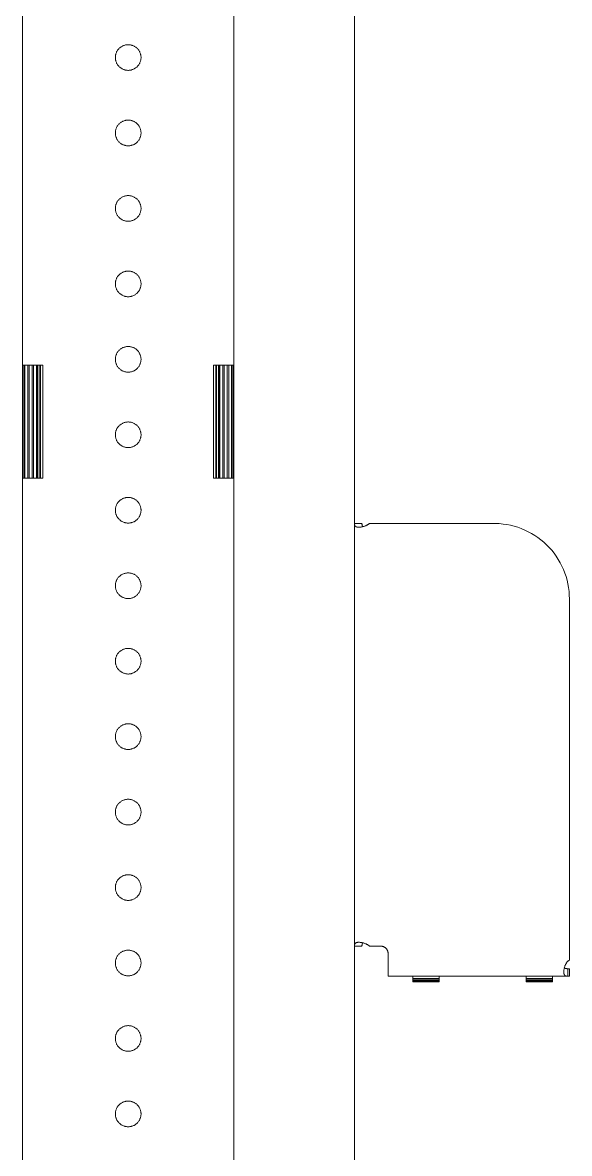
# Model space of a CAD drawing. Header units: millimetres. Extents: x -999 to 4635, y -962 to 3668.
# Drawn here: x 89 to 234, y 1616 to 1915.7 of the extents above; entities that cross this region are included whole.
import ezdxf

# ---------------------------------------------------------------- set-up
doc = ezdxf.new("R2010")
doc.units = ezdxf.units.MM
doc.layers.add('GORUNEN', color=7, linetype='Continuous', lineweight=9)

msp = doc.modelspace()

# ---------------------------------------------------------------- linework, layer by layer
at = {"layer": 'GORUNEN'}
for points in [[(89, 2515), (89, 330)], [(145, 330), (145, 2515)], [(177, 329.5), (177, 2515)], [(114.02, 1908.13), (114.1, 1908.28), (114.19, 1908.42), (114.29, 1908.56), (114.4, 1908.69), (114.51, 1908.82), (114.63, 1908.94), (114.75, 1909.05), (114.88, 1909.16), (115.02, 1909.26), (115.16, 1909.36), (115.3, 1909.45), (115.45, 1909.53), (115.61, 1909.6), (115.76, 1909.67), (115.92, 1909.72), (116.08, 1909.77), (116.25, 1909.82), (116.41, 1909.85), (116.58, 1909.87), (116.75, 1909.89), (116.92, 1909.9), (117.09, 1909.9), (117.26, 1909.89), (117.43, 1909.87), (117.59, 1909.85), (117.76, 1909.81), (117.93, 1909.77), (118.09, 1909.72), (118.25, 1909.66), (118.4, 1909.6), (118.56, 1909.52), (118.7, 1909.44), (118.85, 1909.35), (118.99, 1909.26), (119.12, 1909.16), (119.25, 1909.05), (119.38, 1908.93), (119.5, 1908.81), (119.61, 1908.68), (119.71, 1908.55), (119.81, 1908.41), (119.9, 1908.27), (119.99, 1908.12), (120.07, 1907.97), (120.13, 1907.82), (120.2, 1907.66), (120.25, 1907.5), (120.3, 1907.33), (120.33, 1907.17), (120.36, 1907), (120.38, 1906.83), (120.4, 1906.66), (120.4, 1906.5), (120.4, 1906.33), (120.38, 1906.16), (120.36, 1905.99), (120.33, 1905.82), (120.29, 1905.66), (120.25, 1905.49), (120.19, 1905.33), (120.13, 1905.18), (120.06, 1905.02), (119.98, 1904.87)], [(119.98, 1904.87), (119.9, 1904.72), (119.81, 1904.58), (119.71, 1904.44), (119.6, 1904.31), (119.49, 1904.18), (119.37, 1904.06), (119.25, 1903.95), (119.12, 1903.84), (118.98, 1903.74), (118.84, 1903.64), (118.7, 1903.55), (118.55, 1903.47), (118.39, 1903.4), (118.24, 1903.33), (118.08, 1903.28), (117.92, 1903.23), (117.75, 1903.18), (117.59, 1903.15), (117.42, 1903.13), (117.25, 1903.11), (117.08, 1903.1), (116.91, 1903.1), (116.74, 1903.11), (116.57, 1903.13), (116.41, 1903.15), (116.24, 1903.19), (116.07, 1903.23), (115.91, 1903.28), (115.75, 1903.34), (115.6, 1903.4), (115.44, 1903.48), (115.3, 1903.56), (115.15, 1903.65), (115.01, 1903.74), (114.88, 1903.84), (114.75, 1903.95), (114.62, 1904.07), (114.5, 1904.19), (114.39, 1904.32), (114.29, 1904.45), (114.19, 1904.59), (114.1, 1904.73), (114.01, 1904.88), (113.93, 1905.03), (113.87, 1905.18), (113.8, 1905.34), (113.75, 1905.5), (113.7, 1905.67), (113.67, 1905.83), (113.64, 1906), (113.62, 1906.17), (113.6, 1906.34), (113.6, 1906.5), (113.6, 1906.67), (113.62, 1906.84), (113.64, 1907.01), (113.67, 1907.18), (113.71, 1907.34), (113.75, 1907.51), (113.81, 1907.67), (113.87, 1907.82), (113.94, 1907.98), (114.02, 1908.13)], [(114.02, 1888.13), (114.1, 1888.28), (114.19, 1888.42), (114.29, 1888.56), (114.4, 1888.69), (114.51, 1888.82), (114.63, 1888.94), (114.75, 1889.05), (114.88, 1889.16), (115.02, 1889.26), (115.16, 1889.36), (115.3, 1889.45), (115.45, 1889.53), (115.61, 1889.6), (115.76, 1889.67), (115.92, 1889.72), (116.08, 1889.77), (116.25, 1889.82), (116.41, 1889.85), (116.58, 1889.87), (116.75, 1889.89), (116.92, 1889.9), (117.09, 1889.9), (117.26, 1889.89), (117.43, 1889.87), (117.59, 1889.85), (117.76, 1889.81), (117.93, 1889.77), (118.09, 1889.72), (118.25, 1889.66), (118.4, 1889.6), (118.56, 1889.52), (118.7, 1889.44), (118.85, 1889.35), (118.99, 1889.26), (119.12, 1889.16), (119.25, 1889.05), (119.38, 1888.93), (119.5, 1888.81), (119.61, 1888.68), (119.71, 1888.55), (119.81, 1888.41), (119.9, 1888.27), (119.99, 1888.12), (120.07, 1887.97), (120.13, 1887.82), (120.2, 1887.66), (120.25, 1887.5), (120.3, 1887.33), (120.33, 1887.17), (120.36, 1887), (120.38, 1886.83), (120.4, 1886.66), (120.4, 1886.5), (120.4, 1886.33), (120.38, 1886.16), (120.36, 1885.99), (120.33, 1885.82), (120.29, 1885.66), (120.25, 1885.49), (120.19, 1885.33), (120.13, 1885.18), (120.06, 1885.02), (119.98, 1884.87)], [(119.98, 1884.87), (119.9, 1884.72), (119.81, 1884.58), (119.71, 1884.44), (119.6, 1884.31), (119.49, 1884.18), (119.37, 1884.06), (119.25, 1883.95), (119.12, 1883.84), (118.98, 1883.74), (118.84, 1883.64), (118.7, 1883.55), (118.55, 1883.47), (118.39, 1883.4), (118.24, 1883.33), (118.08, 1883.28), (117.92, 1883.23), (117.75, 1883.18), (117.59, 1883.15), (117.42, 1883.13), (117.25, 1883.11), (117.08, 1883.1), (116.91, 1883.1), (116.74, 1883.11), (116.57, 1883.13), (116.41, 1883.15), (116.24, 1883.19), (116.07, 1883.23), (115.91, 1883.28), (115.75, 1883.34), (115.6, 1883.4), (115.44, 1883.48), (115.3, 1883.56), (115.15, 1883.65), (115.01, 1883.74), (114.88, 1883.84), (114.75, 1883.95), (114.62, 1884.07), (114.5, 1884.19), (114.39, 1884.32), (114.29, 1884.45), (114.19, 1884.59), (114.1, 1884.73), (114.01, 1884.88), (113.93, 1885.03), (113.87, 1885.18), (113.8, 1885.34), (113.75, 1885.5), (113.7, 1885.67), (113.67, 1885.83), (113.64, 1886), (113.62, 1886.17), (113.6, 1886.34), (113.6, 1886.5), (113.6, 1886.67), (113.62, 1886.84), (113.64, 1887.01), (113.67, 1887.18), (113.71, 1887.34), (113.75, 1887.51), (113.81, 1887.67), (113.87, 1887.82), (113.94, 1887.98), (114.02, 1888.13)], [(119.98, 1864.87), (119.9, 1864.72), (119.81, 1864.58), (119.71, 1864.44), (119.6, 1864.31), (119.49, 1864.18), (119.37, 1864.06), (119.25, 1863.95), (119.12, 1863.84), (118.98, 1863.74), (118.84, 1863.64), (118.7, 1863.55), (118.55, 1863.47), (118.39, 1863.4), (118.24, 1863.33), (118.08, 1863.28), (117.92, 1863.23), (117.75, 1863.18), (117.59, 1863.15), (117.42, 1863.13), (117.25, 1863.11), (117.08, 1863.1), (116.91, 1863.1), (116.74, 1863.11), (116.57, 1863.13), (116.41, 1863.15), (116.24, 1863.19), (116.07, 1863.23), (115.91, 1863.28), (115.75, 1863.34), (115.6, 1863.4), (115.44, 1863.48), (115.3, 1863.56), (115.15, 1863.65), (115.01, 1863.74), (114.88, 1863.84), (114.75, 1863.95), (114.62, 1864.07), (114.5, 1864.19), (114.39, 1864.32), (114.29, 1864.45), (114.19, 1864.59), (114.1, 1864.73), (114.01, 1864.88), (113.93, 1865.03), (113.87, 1865.18), (113.8, 1865.34), (113.75, 1865.5), (113.7, 1865.67), (113.67, 1865.83), (113.64, 1866), (113.62, 1866.17), (113.6, 1866.34), (113.6, 1866.5), (113.6, 1866.67), (113.62, 1866.84), (113.64, 1867.01), (113.67, 1867.18), (113.71, 1867.34), (113.75, 1867.51), (113.81, 1867.67), (113.87, 1867.82), (113.94, 1867.98), (114.02, 1868.13)], [(114.02, 1868.13), (114.1, 1868.28), (114.19, 1868.42), (114.29, 1868.56), (114.4, 1868.69), (114.51, 1868.82), (114.63, 1868.94), (114.75, 1869.05), (114.88, 1869.16), (115.02, 1869.26), (115.16, 1869.36), (115.3, 1869.45), (115.45, 1869.53), (115.61, 1869.6), (115.76, 1869.67), (115.92, 1869.72), (116.08, 1869.77), (116.25, 1869.82), (116.41, 1869.85), (116.58, 1869.87), (116.75, 1869.89), (116.92, 1869.9), (117.09, 1869.9), (117.26, 1869.89), (117.43, 1869.87), (117.59, 1869.85), (117.76, 1869.81), (117.93, 1869.77), (118.09, 1869.72), (118.25, 1869.66), (118.4, 1869.6), (118.56, 1869.52), (118.7, 1869.44), (118.85, 1869.35), (118.99, 1869.26), (119.12, 1869.16), (119.25, 1869.05), (119.38, 1868.93), (119.5, 1868.81), (119.61, 1868.68), (119.71, 1868.55), (119.81, 1868.41), (119.9, 1868.27), (119.99, 1868.12), (120.07, 1867.97), (120.13, 1867.82), (120.2, 1867.66), (120.25, 1867.5), (120.3, 1867.33), (120.33, 1867.17), (120.36, 1867), (120.38, 1866.83), (120.4, 1866.66), (120.4, 1866.5), (120.4, 1866.33), (120.38, 1866.16), (120.36, 1865.99), (120.33, 1865.82), (120.29, 1865.66), (120.25, 1865.49), (120.19, 1865.33), (120.13, 1865.18), (120.06, 1865.02), (119.98, 1864.87)], [(114.02, 1848.13), (114.1, 1848.28), (114.19, 1848.42), (114.29, 1848.56), (114.4, 1848.69), (114.51, 1848.82), (114.63, 1848.94), (114.75, 1849.05), (114.88, 1849.16), (115.02, 1849.26), (115.16, 1849.36), (115.3, 1849.45), (115.45, 1849.53), (115.61, 1849.6), (115.76, 1849.67), (115.92, 1849.72), (116.08, 1849.77), (116.25, 1849.82), (116.41, 1849.85), (116.58, 1849.87), (116.75, 1849.89), (116.92, 1849.9), (117.09, 1849.9), (117.26, 1849.89), (117.43, 1849.87), (117.59, 1849.85), (117.76, 1849.81), (117.93, 1849.77), (118.09, 1849.72), (118.25, 1849.66), (118.4, 1849.6), (118.56, 1849.52), (118.7, 1849.44), (118.85, 1849.35), (118.99, 1849.26), (119.12, 1849.16), (119.25, 1849.05), (119.38, 1848.93), (119.5, 1848.81), (119.61, 1848.68), (119.71, 1848.55), (119.81, 1848.41), (119.9, 1848.27), (119.99, 1848.12), (120.07, 1847.97), (120.13, 1847.82), (120.2, 1847.66), (120.25, 1847.5), (120.3, 1847.33), (120.33, 1847.17), (120.36, 1847), (120.38, 1846.83), (120.4, 1846.66), (120.4, 1846.5), (120.4, 1846.33), (120.38, 1846.16), (120.36, 1845.99), (120.33, 1845.82), (120.29, 1845.66), (120.25, 1845.49), (120.19, 1845.33), (120.13, 1845.18), (120.06, 1845.02), (119.98, 1844.87)], [(119.98, 1844.87), (119.9, 1844.72), (119.81, 1844.58), (119.71, 1844.44), (119.6, 1844.31), (119.49, 1844.18), (119.37, 1844.06), (119.25, 1843.95), (119.12, 1843.84), (118.98, 1843.74), (118.84, 1843.64), (118.7, 1843.55), (118.55, 1843.47), (118.39, 1843.4), (118.24, 1843.33), (118.08, 1843.28), (117.92, 1843.23), (117.75, 1843.18), (117.59, 1843.15), (117.42, 1843.13), (117.25, 1843.11), (117.08, 1843.1), (116.91, 1843.1), (116.74, 1843.11), (116.57, 1843.13), (116.41, 1843.15), (116.24, 1843.19), (116.07, 1843.23), (115.91, 1843.28), (115.75, 1843.34), (115.6, 1843.4), (115.44, 1843.48), (115.3, 1843.56), (115.15, 1843.65), (115.01, 1843.74), (114.88, 1843.84), (114.75, 1843.95), (114.62, 1844.07), (114.5, 1844.19), (114.39, 1844.32), (114.29, 1844.45), (114.19, 1844.59), (114.1, 1844.73), (114.01, 1844.88), (113.93, 1845.03), (113.87, 1845.18), (113.8, 1845.34), (113.75, 1845.5), (113.7, 1845.67), (113.67, 1845.83), (113.64, 1846), (113.62, 1846.17), (113.6, 1846.34), (113.6, 1846.5), (113.6, 1846.67), (113.62, 1846.84), (113.64, 1847.01), (113.67, 1847.18), (113.71, 1847.34), (113.75, 1847.51), (113.81, 1847.67), (113.87, 1847.82), (113.94, 1847.98), (114.02, 1848.13)], [(114.02, 1828.13), (114.1, 1828.28), (114.19, 1828.42), (114.29, 1828.56), (114.4, 1828.69), (114.51, 1828.82), (114.63, 1828.94), (114.75, 1829.05), (114.88, 1829.16), (115.02, 1829.26), (115.16, 1829.36), (115.3, 1829.45), (115.45, 1829.53), (115.61, 1829.6), (115.76, 1829.67), (115.92, 1829.72), (116.08, 1829.77), (116.25, 1829.82), (116.41, 1829.85), (116.58, 1829.87), (116.75, 1829.89), (116.92, 1829.9), (117.09, 1829.9), (117.26, 1829.89), (117.43, 1829.87), (117.59, 1829.85), (117.76, 1829.81), (117.93, 1829.77), (118.09, 1829.72), (118.25, 1829.66), (118.4, 1829.6), (118.56, 1829.52), (118.7, 1829.44), (118.85, 1829.35), (118.99, 1829.26), (119.12, 1829.16), (119.25, 1829.05), (119.38, 1828.93), (119.5, 1828.81), (119.61, 1828.68), (119.71, 1828.55), (119.81, 1828.41), (119.9, 1828.27), (119.99, 1828.12), (120.07, 1827.97), (120.13, 1827.82), (120.2, 1827.66), (120.25, 1827.5), (120.3, 1827.33), (120.33, 1827.17), (120.36, 1827), (120.38, 1826.83), (120.4, 1826.66), (120.4, 1826.5), (120.4, 1826.33), (120.38, 1826.16), (120.36, 1825.99), (120.33, 1825.82), (120.29, 1825.66), (120.25, 1825.49), (120.19, 1825.33), (120.13, 1825.18), (120.06, 1825.02), (119.98, 1824.87)], [(119.98, 1824.87), (119.9, 1824.72), (119.81, 1824.58), (119.71, 1824.44), (119.6, 1824.31), (119.49, 1824.18), (119.37, 1824.06), (119.25, 1823.95), (119.12, 1823.84), (118.98, 1823.74), (118.84, 1823.64), (118.7, 1823.55), (118.55, 1823.47), (118.39, 1823.4), (118.24, 1823.33), (118.08, 1823.28), (117.92, 1823.23), (117.75, 1823.18), (117.59, 1823.15), (117.42, 1823.13), (117.25, 1823.11), (117.08, 1823.1), (116.91, 1823.1), (116.74, 1823.11), (116.57, 1823.13), (116.41, 1823.15), (116.24, 1823.19), (116.07, 1823.23), (115.91, 1823.28), (115.75, 1823.34), (115.6, 1823.4), (115.44, 1823.48), (115.3, 1823.56), (115.15, 1823.65), (115.01, 1823.74), (114.88, 1823.84), (114.75, 1823.95), (114.62, 1824.07), (114.5, 1824.19), (114.39, 1824.32), (114.29, 1824.45), (114.19, 1824.59), (114.1, 1824.73), (114.01, 1824.88), (113.93, 1825.03), (113.87, 1825.18), (113.8, 1825.34), (113.75, 1825.5), (113.7, 1825.67), (113.67, 1825.83), (113.64, 1826), (113.62, 1826.17), (113.6, 1826.34), (113.6, 1826.5), (113.6, 1826.67), (113.62, 1826.84), (113.64, 1827.01), (113.67, 1827.18), (113.71, 1827.34), (113.75, 1827.51), (113.81, 1827.67), (113.87, 1827.82), (113.94, 1827.98), (114.02, 1828.13)], [(89, 1795), (89, 1825)], [(89.29, 1825), (89, 1825)], [(89.29, 1825), (89.6, 1825)], [(89.29, 1795), (89.29, 1825)], [(90.35, 1825), (89.6, 1825)], [(89.6, 1795), (89.6, 1825)], [(89.6, 1795), (89.6, 1825)], [(90.35, 1825), (90.72, 1825)], [(90.35, 1795), (90.35, 1825)], [(91.51, 1825), (90.72, 1825)], [(90.72, 1795), (90.72, 1825)], [(90.72, 1795), (90.72, 1825)], [(91.51, 1825), (91.87, 1825)], [(91.51, 1795), (91.51, 1825)], [(91.87, 1825), (91.93, 1825)], [(91.87, 1795), (91.87, 1825)], [(92.72, 1825), (91.93, 1825)], [(91.93, 1795), (91.93, 1825)], [(92.72, 1825), (92.84, 1825)], [(92.72, 1795), (92.72, 1825)], [(92.84, 1825), (93.05, 1825)], [(92.84, 1795), (92.84, 1825)], [(93.55, 1825), (93.05, 1825)], [(93.05, 1795), (93.05, 1825)], [(93.55, 1825), (93.76, 1825)], [(93.55, 1795), (93.55, 1825)], [(94.36, 1825), (93.76, 1825)], [(93.76, 1795), (93.76, 1825)], [(94.36, 1795), (94.36, 1825)], [(139.64, 1795), (139.64, 1825)], [(140.24, 1825), (139.64, 1825)], [(140.45, 1825), (140.24, 1825)], [(140.24, 1795), (140.24, 1825)], [(140.95, 1825), (140.45, 1825)], [(140.45, 1795), (140.45, 1825)], [(141.16, 1825), (140.95, 1825)], [(140.95, 1795), (140.95, 1825)], [(141.28, 1825), (141.16, 1825)], [(141.16, 1795), (141.16, 1825)], [(142.07, 1825), (141.28, 1825)], [(141.28, 1795), (141.28, 1825)], [(142.13, 1825), (142.07, 1825)], [(142.07, 1795), (142.07, 1825)], [(142.49, 1825), (142.13, 1825)], [(142.13, 1795), (142.13, 1825)], [(143.28, 1825), (142.49, 1825)], [(142.49, 1795), (142.49, 1825)], [(143.65, 1825), (143.28, 1825)], [(143.28, 1795), (143.28, 1825)], [(144.4, 1825), (143.65, 1825)], [(143.65, 1795), (143.65, 1825)], [(144.71, 1825), (144.4, 1825)], [(144.4, 1795), (144.4, 1825)], [(145, 1825), (144.71, 1825)], [(144.71, 1795), (144.71, 1825)], [(145, 1795), (145, 1825)], [(119.98, 1804.87), (119.9, 1804.72), (119.81, 1804.58), (119.71, 1804.44), (119.6, 1804.31), (119.49, 1804.18), (119.37, 1804.06), (119.25, 1803.95), (119.12, 1803.84), (118.98, 1803.74), (118.84, 1803.64), (118.7, 1803.55), (118.55, 1803.47), (118.39, 1803.4), (118.24, 1803.33), (118.08, 1803.28), (117.92, 1803.23), (117.75, 1803.18), (117.59, 1803.15), (117.42, 1803.13), (117.25, 1803.11), (117.08, 1803.1), (116.91, 1803.1), (116.74, 1803.11), (116.57, 1803.13), (116.41, 1803.15), (116.24, 1803.19), (116.07, 1803.23), (115.91, 1803.28), (115.75, 1803.34), (115.6, 1803.4), (115.44, 1803.48), (115.3, 1803.56), (115.15, 1803.65), (115.01, 1803.74), (114.88, 1803.84), (114.75, 1803.95), (114.62, 1804.07), (114.5, 1804.19), (114.39, 1804.32), (114.29, 1804.45), (114.19, 1804.59), (114.1, 1804.73), (114.01, 1804.88), (113.93, 1805.03), (113.87, 1805.18), (113.8, 1805.34), (113.75, 1805.5), (113.7, 1805.67), (113.67, 1805.83), (113.64, 1806), (113.62, 1806.17), (113.6, 1806.34), (113.6, 1806.5), (113.6, 1806.67), (113.62, 1806.84), (113.64, 1807.01), (113.67, 1807.18), (113.71, 1807.34), (113.75, 1807.51), (113.81, 1807.67), (113.87, 1807.82), (113.94, 1807.98), (114.02, 1808.13)], [(114.02, 1808.13), (114.1, 1808.28), (114.19, 1808.42), (114.29, 1808.56), (114.4, 1808.69), (114.51, 1808.82), (114.63, 1808.94), (114.75, 1809.05), (114.88, 1809.16), (115.02, 1809.26), (115.16, 1809.36), (115.3, 1809.45), (115.45, 1809.53), (115.61, 1809.6), (115.76, 1809.67), (115.92, 1809.72), (116.08, 1809.77), (116.25, 1809.82), (116.41, 1809.85), (116.58, 1809.87), (116.75, 1809.89), (116.92, 1809.9), (117.09, 1809.9), (117.26, 1809.89), (117.43, 1809.87), (117.59, 1809.85), (117.76, 1809.81), (117.93, 1809.77), (118.09, 1809.72), (118.25, 1809.66), (118.4, 1809.6), (118.56, 1809.52), (118.7, 1809.44), (118.85, 1809.35), (118.99, 1809.26), (119.12, 1809.16), (119.25, 1809.05), (119.38, 1808.93), (119.5, 1808.81), (119.61, 1808.68), (119.71, 1808.55), (119.81, 1808.41), (119.9, 1808.27), (119.99, 1808.12), (120.07, 1807.97), (120.13, 1807.82), (120.2, 1807.66), (120.25, 1807.5), (120.3, 1807.33), (120.33, 1807.17), (120.36, 1807), (120.38, 1806.83), (120.4, 1806.66), (120.4, 1806.5), (120.4, 1806.33), (120.38, 1806.16), (120.36, 1805.99), (120.33, 1805.82), (120.29, 1805.66), (120.25, 1805.49), (120.19, 1805.33), (120.13, 1805.18), (120.06, 1805.02), (119.98, 1804.87)], [(89, 1795), (89.29, 1795)], [(89.29, 1795), (89.6, 1795)], [(89.6, 1795), (90.35, 1795)], [(90.35, 1795), (90.72, 1795)], [(90.72, 1795), (91.51, 1795)], [(91.51, 1795), (91.87, 1795)], [(91.87, 1795), (91.93, 1795)], [(91.93, 1795), (92.72, 1795)], [(92.72, 1795), (92.84, 1795)], [(92.84, 1795), (93.05, 1795)], [(93.05, 1795), (93.55, 1795)], [(93.55, 1795), (93.76, 1795)], [(93.76, 1795), (94.36, 1795)], [(139.64, 1795), (140.24, 1795)], [(140.45, 1795), (140.24, 1795)], [(140.45, 1795), (140.95, 1795)], [(141.16, 1795), (140.95, 1795)], [(141.28, 1795), (141.16, 1795)], [(141.28, 1795), (142.07, 1795)], [(142.13, 1795), (142.07, 1795)], [(142.49, 1795), (142.13, 1795)], [(142.49, 1795), (143.28, 1795)], [(143.65, 1795), (143.28, 1795)], [(143.65, 1795), (144.4, 1795)], [(144.71, 1795), (144.4, 1795)], [(144.71, 1795), (145, 1795)], [(114.02, 1788.13), (114.1, 1788.28), (114.19, 1788.42), (114.29, 1788.56), (114.4, 1788.69), (114.51, 1788.82), (114.63, 1788.94), (114.75, 1789.05), (114.88, 1789.16), (115.02, 1789.26), (115.16, 1789.36), (115.3, 1789.45), (115.45, 1789.53), (115.61, 1789.6), (115.76, 1789.67), (115.92, 1789.72), (116.08, 1789.77), (116.25, 1789.82), (116.41, 1789.85), (116.58, 1789.87), (116.75, 1789.89), (116.92, 1789.9), (117.09, 1789.9), (117.26, 1789.89), (117.43, 1789.87), (117.59, 1789.85), (117.76, 1789.81), (117.93, 1789.77), (118.09, 1789.72), (118.25, 1789.66), (118.4, 1789.6), (118.56, 1789.52), (118.7, 1789.44), (118.85, 1789.35), (118.99, 1789.26), (119.12, 1789.16), (119.25, 1789.05), (119.38, 1788.93), (119.5, 1788.81), (119.61, 1788.68), (119.71, 1788.55), (119.81, 1788.41), (119.9, 1788.27), (119.99, 1788.12), (120.07, 1787.97), (120.13, 1787.82), (120.2, 1787.66), (120.25, 1787.5), (120.3, 1787.33), (120.33, 1787.17), (120.36, 1787), (120.38, 1786.83), (120.4, 1786.66), (120.4, 1786.5), (120.4, 1786.33), (120.38, 1786.16), (120.36, 1785.99), (120.33, 1785.82), (120.29, 1785.66), (120.25, 1785.49), (120.19, 1785.33), (120.13, 1785.18), (120.06, 1785.02), (119.98, 1784.87)], [(119.98, 1784.87), (119.9, 1784.72), (119.81, 1784.58), (119.71, 1784.44), (119.6, 1784.31), (119.49, 1784.18), (119.37, 1784.06), (119.25, 1783.95), (119.12, 1783.84), (118.98, 1783.74), (118.84, 1783.64), (118.7, 1783.55), (118.55, 1783.47), (118.39, 1783.4), (118.24, 1783.33), (118.08, 1783.28), (117.92, 1783.23), (117.75, 1783.18), (117.59, 1783.15), (117.42, 1783.13), (117.25, 1783.11), (117.08, 1783.1), (116.91, 1783.1), (116.74, 1783.11), (116.57, 1783.13), (116.41, 1783.15), (116.24, 1783.19), (116.07, 1783.23), (115.91, 1783.28), (115.75, 1783.34), (115.6, 1783.4), (115.44, 1783.48), (115.3, 1783.56), (115.15, 1783.65), (115.01, 1783.74), (114.88, 1783.84), (114.75, 1783.95), (114.62, 1784.07), (114.5, 1784.19), (114.39, 1784.32), (114.29, 1784.45), (114.19, 1784.59), (114.1, 1784.73), (114.01, 1784.88), (113.93, 1785.03), (113.87, 1785.18), (113.8, 1785.34), (113.75, 1785.5), (113.7, 1785.67), (113.67, 1785.83), (113.64, 1786), (113.62, 1786.17), (113.6, 1786.34), (113.6, 1786.5), (113.6, 1786.67), (113.62, 1786.84), (113.64, 1787.01), (113.67, 1787.18), (113.71, 1787.34), (113.75, 1787.51), (113.81, 1787.67), (113.87, 1787.82), (113.94, 1787.98), (114.02, 1788.13)], [(177, 1783), (177, 1782.92), (177.01, 1782.83), (177.01, 1782.76), (177.02, 1782.7), (177.03, 1782.65), (177.04, 1782.6), (177.06, 1782.56), (177.07, 1782.52), (177.08, 1782.49), (177.1, 1782.46), (177.11, 1782.43), (177.12, 1782.41), (177.14, 1782.38), (177.16, 1782.36), (177.18, 1782.33), (177.2, 1782.31), (177.22, 1782.29), (177.24, 1782.27), (177.26, 1782.24), (177.29, 1782.23), (177.31, 1782.21), (177.34, 1782.19), (177.37, 1782.17), (177.39, 1782.15), (177.42, 1782.14), (177.45, 1782.12), (177.49, 1782.11), (177.52, 1782.1), (177.55, 1782.09), (177.59, 1782.07), (177.63, 1782.06), (177.68, 1782.05), (177.74, 1782.04), (177.8, 1782.03), (177.86, 1782.02), (177.93, 1782.01), (177.99, 1782.01), (178.08, 1782), (178.17, 1782)], [(177, 1671), (177, 1783)], [(179, 1783), (177, 1783)], [(178.17, 1782), (178.32, 1782), (178.48, 1782.01), (178.64, 1782.03), (178.81, 1782.06), (178.98, 1782.09), (179.16, 1782.13), (179.34, 1782.17), (179.52, 1782.23), (179.71, 1782.29), (179.89, 1782.36), (180.07, 1782.44), (180.25, 1782.52), (180.43, 1782.61), (180.6, 1782.72), (180.75, 1782.81), (180.88, 1782.9), (181, 1783)], [(178.18, 1782), (178.17, 1782)], [(178.17, 1782), (178.17, 1782)], [(178.31, 1782), (178.3, 1782)], [(179, 1783), (179, 1782.8), (179.01, 1782.71), (179.02, 1782.61), (179.03, 1782.54), (179.04, 1782.48), (179.06, 1782.42), (179.07, 1782.38), (179.09, 1782.34), (179.1, 1782.31), (179.11, 1782.28), (179.12, 1782.26), (179.14, 1782.23), (179.15, 1782.21), (179.17, 1782.19), (179.18, 1782.17), (179.2, 1782.16), (179.2, 1782.15), (179.21, 1782.14)], [(179.21, 1782.14), (179.2, 1782.16), (179.18, 1782.17), (179.17, 1782.19), (179.15, 1782.21), (179.14, 1782.23), (179.13, 1782.25), (179.12, 1782.27), (179.11, 1782.29), (179.1, 1782.31), (179.09, 1782.34), (179.08, 1782.36), (179.07, 1782.39), (179.06, 1782.42), (179.05, 1782.44), (179.04, 1782.48), (179.03, 1782.53), (179.03, 1782.57), (179.02, 1782.62), (179.01, 1782.69), (179.01, 1782.78), (179, 1782.88), (179, 1783)], [(180.93, 1782.94), (180.82, 1782.86), (180.7, 1782.78), (180.59, 1782.71), (180.47, 1782.64), (180.35, 1782.57), (180.23, 1782.51), (180.11, 1782.45), (179.98, 1782.4), (179.82, 1782.33), (179.65, 1782.27), (179.48, 1782.22)], [(181, 1783), (214, 1783)], [(181, 1783), (214, 1783)], [(234, 1763), (233.98, 1764), (233.9, 1765), (233.78, 1765.99), (233.6, 1766.97), (233.38, 1767.95), (233.11, 1768.91), (232.79, 1769.86), (232.42, 1770.79), (232.01, 1771.7), (231.55, 1772.59), (231.05, 1773.45), (230.51, 1774.29), (229.92, 1775.1), (229.3, 1775.88), (228.63, 1776.63), (227.93, 1777.35), (227.2, 1778.03), (226.43, 1778.67), (225.63, 1779.27), (224.81, 1779.83), (223.95, 1780.35), (223.07, 1780.82), (222.17, 1781.26), (221.25, 1781.64), (220.31, 1781.98), (219.35, 1782.27), (218.38, 1782.51), (217.4, 1782.71), (216.41, 1782.85), (215.41, 1782.95), (214.71, 1782.99), (214, 1783)], [(114.02, 1768.13), (114.1, 1768.28), (114.19, 1768.42), (114.29, 1768.56), (114.4, 1768.69), (114.51, 1768.82), (114.63, 1768.94), (114.75, 1769.05), (114.88, 1769.16), (115.02, 1769.26), (115.16, 1769.36), (115.3, 1769.45), (115.45, 1769.53), (115.61, 1769.6), (115.76, 1769.67), (115.92, 1769.72), (116.08, 1769.77), (116.25, 1769.82), (116.41, 1769.85), (116.58, 1769.87), (116.75, 1769.89), (116.92, 1769.9), (117.09, 1769.9), (117.26, 1769.89), (117.43, 1769.87), (117.59, 1769.85), (117.76, 1769.81), (117.93, 1769.77), (118.09, 1769.72), (118.25, 1769.66), (118.4, 1769.6), (118.56, 1769.52), (118.7, 1769.44), (118.85, 1769.35), (118.99, 1769.26), (119.12, 1769.16), (119.25, 1769.05), (119.38, 1768.93), (119.5, 1768.81), (119.61, 1768.68), (119.71, 1768.55), (119.81, 1768.41), (119.9, 1768.27), (119.99, 1768.12), (120.07, 1767.97), (120.13, 1767.82), (120.2, 1767.66), (120.25, 1767.5), (120.3, 1767.33), (120.33, 1767.17), (120.36, 1767), (120.38, 1766.83), (120.4, 1766.66), (120.4, 1766.5), (120.4, 1766.33), (120.38, 1766.16), (120.36, 1765.99), (120.33, 1765.82), (120.29, 1765.66), (120.25, 1765.49), (120.19, 1765.33), (120.13, 1765.18), (120.06, 1765.02), (119.98, 1764.87)], [(119.98, 1764.87), (119.9, 1764.72), (119.81, 1764.58), (119.71, 1764.44), (119.6, 1764.31), (119.49, 1764.18), (119.37, 1764.06), (119.25, 1763.95), (119.12, 1763.84), (118.98, 1763.74), (118.84, 1763.64), (118.7, 1763.55), (118.55, 1763.47), (118.39, 1763.4), (118.24, 1763.33), (118.08, 1763.28), (117.92, 1763.23), (117.75, 1763.18), (117.59, 1763.15), (117.42, 1763.13), (117.25, 1763.11), (117.08, 1763.1), (116.91, 1763.1), (116.74, 1763.11), (116.57, 1763.13), (116.41, 1763.15), (116.24, 1763.19), (116.07, 1763.23), (115.91, 1763.28), (115.75, 1763.34), (115.6, 1763.4), (115.44, 1763.48), (115.3, 1763.56), (115.15, 1763.65), (115.01, 1763.74), (114.88, 1763.84), (114.75, 1763.95), (114.62, 1764.07), (114.5, 1764.19), (114.39, 1764.32), (114.29, 1764.45), (114.19, 1764.59), (114.1, 1764.73), (114.01, 1764.88), (113.93, 1765.03), (113.87, 1765.18), (113.8, 1765.34), (113.75, 1765.5), (113.7, 1765.67), (113.67, 1765.83), (113.64, 1766), (113.62, 1766.17), (113.6, 1766.34), (113.6, 1766.5), (113.6, 1766.67), (113.62, 1766.84), (113.64, 1767.01), (113.67, 1767.18), (113.71, 1767.34), (113.75, 1767.51), (113.81, 1767.67), (113.87, 1767.82), (113.94, 1767.98), (114.02, 1768.13)], [(234, 1763), (234, 1667.21)], [(119.98, 1744.87), (119.9, 1744.72), (119.81, 1744.58), (119.71, 1744.44), (119.6, 1744.31), (119.49, 1744.18), (119.37, 1744.06), (119.25, 1743.95), (119.12, 1743.84), (118.98, 1743.74), (118.84, 1743.64), (118.7, 1743.55), (118.55, 1743.47), (118.39, 1743.4), (118.24, 1743.33), (118.08, 1743.28), (117.92, 1743.23), (117.75, 1743.18), (117.59, 1743.15), (117.42, 1743.13), (117.25, 1743.11), (117.08, 1743.1), (116.91, 1743.1), (116.74, 1743.11), (116.57, 1743.13), (116.41, 1743.15), (116.24, 1743.19), (116.07, 1743.23), (115.91, 1743.28), (115.75, 1743.34), (115.6, 1743.4), (115.44, 1743.48), (115.3, 1743.56), (115.15, 1743.65), (115.01, 1743.74), (114.88, 1743.84), (114.75, 1743.95), (114.62, 1744.07), (114.5, 1744.19), (114.39, 1744.32), (114.29, 1744.45), (114.19, 1744.59), (114.1, 1744.73), (114.01, 1744.88), (113.93, 1745.03), (113.87, 1745.18), (113.8, 1745.34), (113.75, 1745.5), (113.7, 1745.67), (113.67, 1745.83), (113.64, 1746), (113.62, 1746.17), (113.6, 1746.34), (113.6, 1746.5), (113.6, 1746.67), (113.62, 1746.84), (113.64, 1747.01), (113.67, 1747.18), (113.71, 1747.34), (113.75, 1747.51), (113.81, 1747.67), (113.87, 1747.82), (113.94, 1747.98), (114.02, 1748.13)], [(114.02, 1748.13), (114.1, 1748.28), (114.19, 1748.42), (114.29, 1748.56), (114.4, 1748.69), (114.51, 1748.82), (114.63, 1748.94), (114.75, 1749.05), (114.88, 1749.16), (115.02, 1749.26), (115.16, 1749.36), (115.3, 1749.45), (115.45, 1749.53), (115.61, 1749.6), (115.76, 1749.67), (115.92, 1749.72), (116.08, 1749.77), (116.25, 1749.82), (116.41, 1749.85), (116.58, 1749.87), (116.75, 1749.89), (116.92, 1749.9), (117.09, 1749.9), (117.26, 1749.89), (117.43, 1749.87), (117.59, 1749.85), (117.76, 1749.81), (117.93, 1749.77), (118.09, 1749.72), (118.25, 1749.66), (118.4, 1749.6), (118.56, 1749.52), (118.7, 1749.44), (118.85, 1749.35), (118.99, 1749.26), (119.12, 1749.16), (119.25, 1749.05), (119.38, 1748.93), (119.5, 1748.81), (119.61, 1748.68), (119.71, 1748.55), (119.81, 1748.41), (119.9, 1748.27), (119.99, 1748.12), (120.07, 1747.97), (120.13, 1747.82), (120.2, 1747.66), (120.25, 1747.5), (120.3, 1747.33), (120.33, 1747.17), (120.36, 1747), (120.38, 1746.83), (120.4, 1746.66), (120.4, 1746.5), (120.4, 1746.33), (120.38, 1746.16), (120.36, 1745.99), (120.33, 1745.82), (120.29, 1745.66), (120.25, 1745.49), (120.19, 1745.33), (120.13, 1745.18), (120.06, 1745.02), (119.98, 1744.87)], [(114.02, 1728.13), (114.1, 1728.28), (114.19, 1728.42), (114.29, 1728.56), (114.4, 1728.69), (114.51, 1728.82), (114.63, 1728.94), (114.75, 1729.05), (114.88, 1729.16), (115.02, 1729.26), (115.16, 1729.36), (115.3, 1729.45), (115.45, 1729.53), (115.61, 1729.6), (115.76, 1729.67), (115.92, 1729.72), (116.08, 1729.77), (116.25, 1729.82), (116.41, 1729.85), (116.58, 1729.87), (116.75, 1729.89), (116.92, 1729.9), (117.09, 1729.9), (117.26, 1729.89), (117.43, 1729.87), (117.59, 1729.85), (117.76, 1729.81), (117.93, 1729.77), (118.09, 1729.72), (118.25, 1729.66), (118.4, 1729.6), (118.56, 1729.52), (118.7, 1729.44), (118.85, 1729.35), (118.99, 1729.26), (119.12, 1729.16), (119.25, 1729.05), (119.38, 1728.93), (119.5, 1728.81), (119.61, 1728.68), (119.71, 1728.55), (119.81, 1728.41), (119.9, 1728.27), (119.99, 1728.12), (120.07, 1727.97), (120.13, 1727.82), (120.2, 1727.66), (120.25, 1727.5), (120.3, 1727.33), (120.33, 1727.17), (120.36, 1727), (120.38, 1726.83), (120.4, 1726.66), (120.4, 1726.5), (120.4, 1726.33), (120.38, 1726.16), (120.36, 1725.99), (120.33, 1725.82), (120.29, 1725.66), (120.25, 1725.49), (120.19, 1725.33), (120.13, 1725.18), (120.06, 1725.02), (119.98, 1724.87)], [(119.98, 1724.87), (119.9, 1724.72), (119.81, 1724.58), (119.71, 1724.44), (119.6, 1724.31), (119.49, 1724.18), (119.37, 1724.06), (119.25, 1723.95), (119.12, 1723.84), (118.98, 1723.74), (118.84, 1723.64), (118.7, 1723.55), (118.55, 1723.47), (118.39, 1723.4), (118.24, 1723.33), (118.08, 1723.28), (117.92, 1723.23), (117.75, 1723.18), (117.59, 1723.15), (117.42, 1723.13), (117.25, 1723.11), (117.08, 1723.1), (116.91, 1723.1), (116.74, 1723.11), (116.57, 1723.13), (116.41, 1723.15), (116.24, 1723.19), (116.07, 1723.23), (115.91, 1723.28), (115.75, 1723.34), (115.6, 1723.4), (115.44, 1723.48), (115.3, 1723.56), (115.15, 1723.65), (115.01, 1723.74), (114.88, 1723.84), (114.75, 1723.95), (114.62, 1724.07), (114.5, 1724.19), (114.39, 1724.32), (114.29, 1724.45), (114.19, 1724.59), (114.1, 1724.73), (114.01, 1724.88), (113.93, 1725.03), (113.87, 1725.18), (113.8, 1725.34), (113.75, 1725.5), (113.7, 1725.67), (113.67, 1725.83), (113.64, 1726), (113.62, 1726.17), (113.6, 1726.34), (113.6, 1726.5), (113.6, 1726.67), (113.62, 1726.84), (113.64, 1727.01), (113.67, 1727.18), (113.71, 1727.34), (113.75, 1727.51), (113.81, 1727.67), (113.87, 1727.82), (113.94, 1727.98), (114.02, 1728.13)], [(114.02, 1708.13), (114.1, 1708.28), (114.19, 1708.42), (114.29, 1708.56), (114.4, 1708.69), (114.51, 1708.82), (114.63, 1708.94), (114.75, 1709.05), (114.88, 1709.16), (115.02, 1709.26), (115.16, 1709.36), (115.3, 1709.45), (115.45, 1709.53), (115.61, 1709.6), (115.76, 1709.67), (115.92, 1709.72), (116.08, 1709.77), (116.25, 1709.82), (116.41, 1709.85), (116.58, 1709.87), (116.75, 1709.89), (116.92, 1709.9), (117.09, 1709.9), (117.26, 1709.89), (117.43, 1709.87), (117.59, 1709.85), (117.76, 1709.81), (117.93, 1709.77), (118.09, 1709.72), (118.25, 1709.66), (118.4, 1709.6), (118.56, 1709.52), (118.7, 1709.44), (118.85, 1709.35), (118.99, 1709.26), (119.12, 1709.16), (119.25, 1709.05), (119.38, 1708.93), (119.5, 1708.81), (119.61, 1708.68), (119.71, 1708.55), (119.81, 1708.41), (119.9, 1708.27), (119.99, 1708.12), (120.07, 1707.97), (120.13, 1707.82), (120.2, 1707.66), (120.25, 1707.5), (120.3, 1707.33), (120.33, 1707.17), (120.36, 1707), (120.38, 1706.83), (120.4, 1706.66), (120.4, 1706.5), (120.4, 1706.33), (120.38, 1706.16), (120.36, 1705.99), (120.33, 1705.82), (120.29, 1705.66), (120.25, 1705.49), (120.19, 1705.33), (120.13, 1705.18), (120.06, 1705.02), (119.98, 1704.87)], [(119.98, 1704.87), (119.9, 1704.72), (119.81, 1704.58), (119.71, 1704.44), (119.6, 1704.31), (119.49, 1704.18), (119.37, 1704.06), (119.25, 1703.95), (119.12, 1703.84), (118.98, 1703.74), (118.84, 1703.64), (118.7, 1703.55), (118.55, 1703.47), (118.39, 1703.4), (118.24, 1703.33), (118.08, 1703.28), (117.92, 1703.23), (117.75, 1703.18), (117.59, 1703.15), (117.42, 1703.13), (117.25, 1703.11), (117.08, 1703.1), (116.91, 1703.1), (116.74, 1703.11), (116.57, 1703.13), (116.41, 1703.15), (116.24, 1703.19), (116.07, 1703.23), (115.91, 1703.28), (115.75, 1703.34), (115.6, 1703.4), (115.44, 1703.48), (115.3, 1703.56), (115.15, 1703.65), (115.01, 1703.74), (114.88, 1703.84), (114.75, 1703.95), (114.62, 1704.07), (114.5, 1704.19), (114.39, 1704.32), (114.29, 1704.45), (114.19, 1704.59), (114.1, 1704.73), (114.01, 1704.88), (113.93, 1705.03), (113.87, 1705.18), (113.8, 1705.34), (113.75, 1705.5), (113.7, 1705.67), (113.67, 1705.83), (113.64, 1706), (113.62, 1706.17), (113.6, 1706.34), (113.6, 1706.5), (113.6, 1706.67), (113.62, 1706.84), (113.64, 1707.01), (113.67, 1707.18), (113.71, 1707.34), (113.75, 1707.51), (113.81, 1707.67), (113.87, 1707.82), (113.94, 1707.98), (114.02, 1708.13)], [(119.98, 1684.87), (119.9, 1684.72), (119.81, 1684.58), (119.71, 1684.44), (119.6, 1684.31), (119.49, 1684.18), (119.37, 1684.06), (119.25, 1683.95), (119.12, 1683.84), (118.98, 1683.74), (118.84, 1683.64), (118.7, 1683.55), (118.55, 1683.47), (118.39, 1683.4), (118.24, 1683.33), (118.08, 1683.28), (117.92, 1683.23), (117.75, 1683.18), (117.59, 1683.15), (117.42, 1683.13), (117.25, 1683.11), (117.08, 1683.1), (116.91, 1683.1), (116.74, 1683.11), (116.57, 1683.13), (116.41, 1683.15), (116.24, 1683.19), (116.07, 1683.23), (115.91, 1683.28), (115.75, 1683.34), (115.6, 1683.4), (115.44, 1683.48), (115.3, 1683.56), (115.15, 1683.65), (115.01, 1683.74), (114.88, 1683.84), (114.75, 1683.95), (114.62, 1684.07), (114.5, 1684.19), (114.39, 1684.32), (114.29, 1684.45), (114.19, 1684.59), (114.1, 1684.73), (114.01, 1684.88), (113.93, 1685.03), (113.87, 1685.18), (113.8, 1685.34), (113.75, 1685.5), (113.7, 1685.67), (113.67, 1685.83), (113.64, 1686), (113.62, 1686.17), (113.6, 1686.34), (113.6, 1686.5), (113.6, 1686.67), (113.62, 1686.84), (113.64, 1687.01), (113.67, 1687.18), (113.71, 1687.34), (113.75, 1687.51), (113.81, 1687.67), (113.87, 1687.82), (113.94, 1687.98), (114.02, 1688.13)], [(114.02, 1688.13), (114.1, 1688.28), (114.19, 1688.42), (114.29, 1688.56), (114.4, 1688.69), (114.51, 1688.82), (114.63, 1688.94), (114.75, 1689.05), (114.88, 1689.16), (115.02, 1689.26), (115.16, 1689.36), (115.3, 1689.45), (115.45, 1689.53), (115.61, 1689.6), (115.76, 1689.67), (115.92, 1689.72), (116.08, 1689.77), (116.25, 1689.82), (116.41, 1689.85), (116.58, 1689.87), (116.75, 1689.89), (116.92, 1689.9), (117.09, 1689.9), (117.26, 1689.89), (117.43, 1689.87), (117.59, 1689.85), (117.76, 1689.81), (117.93, 1689.77), (118.09, 1689.72), (118.25, 1689.66), (118.4, 1689.6), (118.56, 1689.52), (118.7, 1689.44), (118.85, 1689.35), (118.99, 1689.26), (119.12, 1689.16), (119.25, 1689.05), (119.38, 1688.93), (119.5, 1688.81), (119.61, 1688.68), (119.71, 1688.55), (119.81, 1688.41), (119.9, 1688.27), (119.99, 1688.12), (120.07, 1687.97), (120.13, 1687.82), (120.2, 1687.66), (120.25, 1687.5), (120.3, 1687.33), (120.33, 1687.17), (120.36, 1687), (120.38, 1686.83), (120.4, 1686.66), (120.4, 1686.5), (120.4, 1686.33), (120.38, 1686.16), (120.36, 1685.99), (120.33, 1685.82), (120.29, 1685.66), (120.25, 1685.49), (120.19, 1685.33), (120.13, 1685.18), (120.06, 1685.02), (119.98, 1684.87)], [(114.02, 1668.13), (114.1, 1668.28), (114.19, 1668.42), (114.29, 1668.56), (114.4, 1668.69), (114.51, 1668.82), (114.63, 1668.94), (114.75, 1669.05), (114.88, 1669.16), (115.02, 1669.26), (115.16, 1669.36), (115.3, 1669.45), (115.45, 1669.53), (115.61, 1669.6), (115.76, 1669.67), (115.92, 1669.72), (116.08, 1669.77), (116.25, 1669.82), (116.41, 1669.85), (116.58, 1669.87), (116.75, 1669.89), (116.92, 1669.9), (117.09, 1669.9), (117.26, 1669.89), (117.43, 1669.87), (117.59, 1669.85), (117.76, 1669.81), (117.93, 1669.77), (118.09, 1669.72), (118.25, 1669.66), (118.4, 1669.6), (118.56, 1669.52), (118.7, 1669.44), (118.85, 1669.35), (118.99, 1669.26), (119.12, 1669.16), (119.25, 1669.05), (119.38, 1668.93), (119.5, 1668.81), (119.61, 1668.68), (119.71, 1668.55), (119.81, 1668.41), (119.9, 1668.27), (119.99, 1668.12), (120.07, 1667.97), (120.13, 1667.82), (120.2, 1667.66), (120.25, 1667.5), (120.3, 1667.33), (120.33, 1667.17), (120.36, 1667), (120.38, 1666.83), (120.4, 1666.66), (120.4, 1666.5), (120.4, 1666.33), (120.38, 1666.16), (120.36, 1665.99), (120.33, 1665.82), (120.29, 1665.66), (120.25, 1665.49), (120.19, 1665.33), (120.13, 1665.18), (120.06, 1665.02), (119.98, 1664.87)], [(178.17, 1672), (178.04, 1672), (177.93, 1671.99), (177.84, 1671.98), (177.75, 1671.96), (177.67, 1671.95), (177.61, 1671.93), (177.55, 1671.91), (177.5, 1671.9), (177.46, 1671.88), (177.42, 1671.86), (177.38, 1671.84), (177.35, 1671.82), (177.32, 1671.8), (177.29, 1671.78), (177.27, 1671.76), (177.24, 1671.74), (177.22, 1671.72), (177.2, 1671.7), (177.19, 1671.68), (177.17, 1671.66), (177.15, 1671.63), (177.14, 1671.61), (177.12, 1671.58), (177.11, 1671.56), (177.09, 1671.53), (177.08, 1671.51), (177.07, 1671.48), (177.06, 1671.45), (177.05, 1671.42), (177.04, 1671.39), (177.03, 1671.36), (177.03, 1671.33), (177.02, 1671.3), (177.02, 1671.25), (177.01, 1671.2), (177, 1671.15), (177, 1671.09), (177, 1671.05), (177, 1671)], [(179, 1671), (177, 1671)], [(181, 1671), (180.89, 1671.08), (180.78, 1671.17), (180.67, 1671.24), (180.55, 1671.31), (180.43, 1671.38), (180.31, 1671.45), (180.19, 1671.51), (180.07, 1671.57), (179.94, 1671.62), (179.77, 1671.69), (179.59, 1671.75), (179.4, 1671.81), (179.21, 1671.86), (179.03, 1671.9), (178.85, 1671.94), (178.67, 1671.96), (178.51, 1671.98), (178.34, 1672), (178.26, 1672), (178.17, 1672)], [(178.17, 1672), (178.17, 1672)], [(179.21, 1671.86), (179.2, 1671.84), (179.18, 1671.83), (179.17, 1671.81), (179.15, 1671.79), (179.14, 1671.77), (179.13, 1671.75), (179.12, 1671.73), (179.11, 1671.71), (179.1, 1671.69), (179.09, 1671.66), (179.08, 1671.64), (179.07, 1671.61), (179.06, 1671.58), (179.05, 1671.56), (179.04, 1671.52), (179.03, 1671.47), (179.03, 1671.43), (179.02, 1671.38), (179.01, 1671.31), (179.01, 1671.22), (179, 1671.12), (179, 1671)], [(179.21, 1671.86), (179.44, 1671.8)], [(181, 1671), (183.92, 1671)], [(185.92, 1669), (185.92, 1669.1), (185.91, 1669.19), (185.9, 1669.29), (185.88, 1669.38), (185.86, 1669.47), (185.84, 1669.56), (185.81, 1669.66), (185.77, 1669.75), (185.74, 1669.83), (185.69, 1669.92), (185.65, 1670), (185.6, 1670.08), (185.55, 1670.16), (185.49, 1670.24), (185.43, 1670.31), (185.36, 1670.38), (185.3, 1670.45), (185.22, 1670.51), (185.15, 1670.57), (185.07, 1670.63), (185, 1670.69), (184.91, 1670.73), (184.83, 1670.78), (184.74, 1670.82), (184.66, 1670.86), (184.57, 1670.89), (184.48, 1670.92), (184.38, 1670.95), (184.29, 1670.97), (184.2, 1670.98), (184.1, 1670.99), (184.01, 1671), (183.92, 1671)], [(183.92, 1671), (184.01, 1671), (184.11, 1670.99), (184.2, 1670.98), (184.3, 1670.96), (184.39, 1670.94), (184.48, 1670.92), (184.57, 1670.89), (184.66, 1670.86), (184.75, 1670.82), (184.84, 1670.78), (184.92, 1670.73), (185, 1670.68), (185.08, 1670.63), (185.16, 1670.57), (185.23, 1670.51), (185.3, 1670.44), (185.37, 1670.38), (185.43, 1670.31), (185.49, 1670.23), (185.55, 1670.16), (185.6, 1670.08), (185.65, 1670), (185.7, 1669.91), (185.74, 1669.83), (185.78, 1669.74), (185.81, 1669.65), (185.84, 1669.56), (185.86, 1669.47), (185.88, 1669.37), (185.9, 1669.28), (185.91, 1669.18), (185.92, 1669.09), (185.92, 1669)], [(119.98, 1664.87), (119.9, 1664.72), (119.81, 1664.58), (119.71, 1664.44), (119.6, 1664.31), (119.49, 1664.18), (119.37, 1664.06), (119.25, 1663.95), (119.12, 1663.84), (118.98, 1663.74), (118.84, 1663.64), (118.7, 1663.55), (118.55, 1663.47), (118.39, 1663.4), (118.24, 1663.33), (118.08, 1663.28), (117.92, 1663.23), (117.75, 1663.18), (117.59, 1663.15), (117.42, 1663.13), (117.25, 1663.11), (117.08, 1663.1), (116.91, 1663.1), (116.74, 1663.11), (116.57, 1663.13), (116.41, 1663.15), (116.24, 1663.19), (116.07, 1663.23), (115.91, 1663.28), (115.75, 1663.34), (115.6, 1663.4), (115.44, 1663.48), (115.3, 1663.56), (115.15, 1663.65), (115.01, 1663.74), (114.88, 1663.84), (114.75, 1663.95), (114.62, 1664.07), (114.5, 1664.19), (114.39, 1664.32), (114.29, 1664.45), (114.19, 1664.59), (114.1, 1664.73), (114.01, 1664.88), (113.93, 1665.03), (113.87, 1665.18), (113.8, 1665.34), (113.75, 1665.5), (113.7, 1665.67), (113.67, 1665.83), (113.64, 1666), (113.62, 1666.17), (113.6, 1666.34), (113.6, 1666.5), (113.6, 1666.67), (113.62, 1666.84), (113.64, 1667.01), (113.67, 1667.18), (113.71, 1667.34), (113.75, 1667.51), (113.81, 1667.67), (113.87, 1667.82), (113.94, 1667.98), (114.02, 1668.13)], [(185.92, 1669), (185.92, 1667)], [(185.92, 1667), (185.92, 1663)], [(233.62, 1667), (233.52, 1666.9), (233.43, 1666.8), (233.35, 1666.69), (233.26, 1666.57), (233.19, 1666.46), (233.11, 1666.34), (233.05, 1666.22), (232.98, 1666.09), (232.92, 1665.97), (232.87, 1665.84), (232.82, 1665.72), (232.77, 1665.59), (232.71, 1665.42), (232.66, 1665.23), (232.61, 1665.05), (232.57, 1664.86), (232.54, 1664.69), (232.52, 1664.51), (232.51, 1664.35), (232.5, 1664.26), (232.5, 1664.17)], [(233.62, 1667), (233.52, 1666.9), (233.43, 1666.79), (233.34, 1666.68), (233.26, 1666.57), (233.18, 1666.45), (233.11, 1666.33), (233.04, 1666.21), (232.98, 1666.08), (232.92, 1665.96), (232.86, 1665.83), (232.81, 1665.7), (232.76, 1665.57), (232.72, 1665.44), (232.68, 1665.33), (232.65, 1665.21)], [(234, 1667.21), (233.89, 1667.16), (233.79, 1667.1), (233.7, 1667.05), (233.62, 1667)], [(232.5, 1664.17), (232.5, 1664.07), (232.51, 1663.97), (232.52, 1663.88), (232.53, 1663.79), (232.54, 1663.72), (232.56, 1663.65), (232.58, 1663.59), (232.6, 1663.54), (232.62, 1663.49), (232.64, 1663.45), (232.66, 1663.41), (232.67, 1663.38), (232.69, 1663.35), (232.71, 1663.32), (232.74, 1663.29), (232.76, 1663.27), (232.78, 1663.24), (232.8, 1663.22), (232.82, 1663.21), (232.84, 1663.19), (232.87, 1663.17), (232.89, 1663.15), (232.92, 1663.14), (232.94, 1663.13), (232.97, 1663.11), (232.99, 1663.1), (233.02, 1663.09), (233.05, 1663.08), (233.08, 1663.07), (233.11, 1663.06), (233.14, 1663.05), (233.17, 1663.04), (233.21, 1663.03), (233.26, 1663.02), (233.31, 1663.02), (233.37, 1663.01), (233.44, 1663), (233.53, 1663), (233.62, 1663)], [(232.65, 1665.21), (232.67, 1665.2), (232.69, 1665.18), (232.71, 1665.17), (232.73, 1665.15), (232.75, 1665.14), (232.77, 1665.13), (232.79, 1665.12), (232.82, 1665.1), (232.84, 1665.09), (232.87, 1665.08), (232.9, 1665.07), (232.93, 1665.07), (232.97, 1665.06), (233.01, 1665.04), (233.06, 1665.04), (233.12, 1665.03), (233.19, 1665.02), (233.28, 1665.01), (233.37, 1665), (233.49, 1665), (233.62, 1665)], [(233.62, 1665), (234, 1665)], [(233.62, 1665), (233.62, 1663)], [(234, 1665), (234, 1663)], [(185.92, 1663), (233.62, 1663)], [(192.5, 1663), (192.5, 1662.41)], [(192.5, 1662.41), (199.5, 1662.41)], [(192.5, 1662.23), (192.5, 1662.41)], [(192.5, 1662.23), (199.5, 1662.23)], [(192.5, 1662.23), (192.5, 1661.83)], [(192.5, 1661.83), (199.5, 1661.83)], [(192.5, 1661.72), (192.5, 1661.83)], [(192.5, 1661.72), (199.5, 1661.72)], [(192.5, 1661.72), (192.5, 1661.5)], [(192.5, 1661.5), (199.5, 1661.5)], [(199.5, 1663), (199.5, 1662.41)], [(199.5, 1662.23), (199.5, 1662.41)], [(199.5, 1662.23), (199.5, 1661.83)], [(199.5, 1661.72), (199.5, 1661.83)], [(199.5, 1661.72), (199.5, 1661.5)], [(209, 1663), (205.5, 1663)], [(209, 1663), (205.5, 1663)], [(222.5, 1663), (222.5, 1662.41)], [(222.5, 1662.41), (229.5, 1662.41)], [(222.5, 1662.23), (222.5, 1662.41)], [(222.5, 1662.23), (229.5, 1662.23)], [(222.5, 1662.23), (222.5, 1661.83)], [(222.5, 1661.83), (229.5, 1661.83)], [(222.5, 1661.72), (222.5, 1661.83)], [(222.5, 1661.72), (229.5, 1661.72)], [(222.5, 1661.72), (222.5, 1661.5)], [(222.5, 1661.5), (229.5, 1661.5)], [(229.5, 1663), (229.5, 1662.41)], [(229.5, 1662.23), (229.5, 1662.41)], [(229.5, 1662.23), (229.5, 1661.83)], [(229.5, 1661.72), (229.5, 1661.83)], [(229.5, 1661.72), (229.5, 1661.5)], [(233.62, 1663), (234, 1663)], [(233.62, 1663), (233.62, 1663)], [(114.02, 1648.13), (114.1, 1648.28), (114.19, 1648.42), (114.29, 1648.56), (114.4, 1648.69), (114.51, 1648.82), (114.63, 1648.94), (114.75, 1649.05), (114.88, 1649.16), (115.02, 1649.26), (115.16, 1649.36), (115.3, 1649.45), (115.45, 1649.53), (115.61, 1649.6), (115.76, 1649.67), (115.92, 1649.72), (116.08, 1649.77), (116.25, 1649.82), (116.41, 1649.85), (116.58, 1649.87), (116.75, 1649.89), (116.92, 1649.9), (117.09, 1649.9), (117.26, 1649.89), (117.43, 1649.87), (117.59, 1649.85), (117.76, 1649.81), (117.93, 1649.77), (118.09, 1649.72), (118.25, 1649.66), (118.4, 1649.6), (118.56, 1649.52), (118.7, 1649.44), (118.85, 1649.35), (118.99, 1649.26), (119.12, 1649.16), (119.25, 1649.05), (119.38, 1648.93), (119.5, 1648.81), (119.61, 1648.68), (119.71, 1648.55), (119.81, 1648.41), (119.9, 1648.27), (119.99, 1648.12), (120.07, 1647.97), (120.13, 1647.82), (120.2, 1647.66), (120.25, 1647.5), (120.3, 1647.33), (120.33, 1647.17), (120.36, 1647), (120.38, 1646.83), (120.4, 1646.66), (120.4, 1646.5), (120.4, 1646.33), (120.38, 1646.16), (120.36, 1645.99), (120.33, 1645.82), (120.29, 1645.66), (120.25, 1645.49), (120.19, 1645.33), (120.13, 1645.18), (120.06, 1645.02), (119.98, 1644.87)], [(119.98, 1644.87), (119.9, 1644.72), (119.81, 1644.58), (119.71, 1644.44), (119.6, 1644.31), (119.49, 1644.18), (119.37, 1644.06), (119.25, 1643.95), (119.12, 1643.84), (118.98, 1643.74), (118.84, 1643.64), (118.7, 1643.55), (118.55, 1643.47), (118.39, 1643.4), (118.24, 1643.33), (118.08, 1643.28), (117.92, 1643.23), (117.75, 1643.18), (117.59, 1643.15), (117.42, 1643.13), (117.25, 1643.11), (117.08, 1643.1), (116.91, 1643.1), (116.74, 1643.11), (116.57, 1643.13), (116.41, 1643.15), (116.24, 1643.19), (116.07, 1643.23), (115.91, 1643.28), (115.75, 1643.34), (115.6, 1643.4), (115.44, 1643.48), (115.3, 1643.56), (115.15, 1643.65), (115.01, 1643.74), (114.88, 1643.84), (114.75, 1643.95), (114.62, 1644.07), (114.5, 1644.19), (114.39, 1644.32), (114.29, 1644.45), (114.19, 1644.59), (114.1, 1644.73), (114.01, 1644.88), (113.93, 1645.03), (113.87, 1645.18), (113.8, 1645.34), (113.75, 1645.5), (113.7, 1645.67), (113.67, 1645.83), (113.64, 1646), (113.62, 1646.17), (113.6, 1646.34), (113.6, 1646.5), (113.6, 1646.67), (113.62, 1646.84), (113.64, 1647.01), (113.67, 1647.18), (113.71, 1647.34), (113.75, 1647.51), (113.81, 1647.67), (113.87, 1647.82), (113.94, 1647.98), (114.02, 1648.13)], [(119.98, 1624.87), (119.9, 1624.72), (119.81, 1624.58), (119.71, 1624.44), (119.6, 1624.31), (119.49, 1624.18), (119.37, 1624.06), (119.25, 1623.95), (119.12, 1623.84), (118.98, 1623.74), (118.84, 1623.64), (118.7, 1623.55), (118.55, 1623.47), (118.39, 1623.4), (118.24, 1623.33), (118.08, 1623.28), (117.92, 1623.23), (117.75, 1623.18), (117.59, 1623.15), (117.42, 1623.13), (117.25, 1623.11), (117.08, 1623.1), (116.91, 1623.1), (116.74, 1623.11), (116.57, 1623.13), (116.41, 1623.15), (116.24, 1623.19), (116.07, 1623.23), (115.91, 1623.28), (115.75, 1623.34), (115.6, 1623.4), (115.44, 1623.48), (115.3, 1623.56), (115.15, 1623.65), (115.01, 1623.74), (114.88, 1623.84), (114.75, 1623.95), (114.62, 1624.07), (114.5, 1624.19), (114.39, 1624.32), (114.29, 1624.45), (114.19, 1624.59), (114.1, 1624.73), (114.01, 1624.88), (113.93, 1625.03), (113.87, 1625.18), (113.8, 1625.34), (113.75, 1625.5), (113.7, 1625.67), (113.67, 1625.83), (113.64, 1626), (113.62, 1626.17), (113.6, 1626.34), (113.6, 1626.5), (113.6, 1626.67), (113.62, 1626.84), (113.64, 1627.01), (113.67, 1627.18), (113.71, 1627.34), (113.75, 1627.51), (113.81, 1627.67), (113.87, 1627.82), (113.94, 1627.98), (114.02, 1628.13)], [(114.02, 1628.13), (114.1, 1628.28), (114.19, 1628.42), (114.29, 1628.56), (114.4, 1628.69), (114.51, 1628.82), (114.63, 1628.94), (114.75, 1629.05), (114.88, 1629.16), (115.02, 1629.26), (115.16, 1629.36), (115.3, 1629.45), (115.45, 1629.53), (115.61, 1629.6), (115.76, 1629.67), (115.92, 1629.72), (116.08, 1629.77), (116.25, 1629.82), (116.41, 1629.85), (116.58, 1629.87), (116.75, 1629.89), (116.92, 1629.9), (117.09, 1629.9), (117.26, 1629.89), (117.43, 1629.87), (117.59, 1629.85), (117.76, 1629.81), (117.93, 1629.77), (118.09, 1629.72), (118.25, 1629.66), (118.4, 1629.6), (118.56, 1629.52), (118.7, 1629.44), (118.85, 1629.35), (118.99, 1629.26), (119.12, 1629.16), (119.25, 1629.05), (119.38, 1628.93), (119.5, 1628.81), (119.61, 1628.68), (119.71, 1628.55), (119.81, 1628.41), (119.9, 1628.27), (119.99, 1628.12), (120.07, 1627.97), (120.13, 1627.82), (120.2, 1627.66), (120.25, 1627.5), (120.3, 1627.33), (120.33, 1627.17), (120.36, 1627), (120.38, 1626.83), (120.4, 1626.66), (120.4, 1626.5), (120.4, 1626.33), (120.38, 1626.16), (120.36, 1625.99), (120.33, 1625.82), (120.29, 1625.66), (120.25, 1625.49), (120.19, 1625.33), (120.13, 1625.18), (120.06, 1625.02), (119.98, 1624.87)]]:
    msp.add_lwpolyline(points, dxfattribs=at)

doc.saveas('drawing.dxf')
